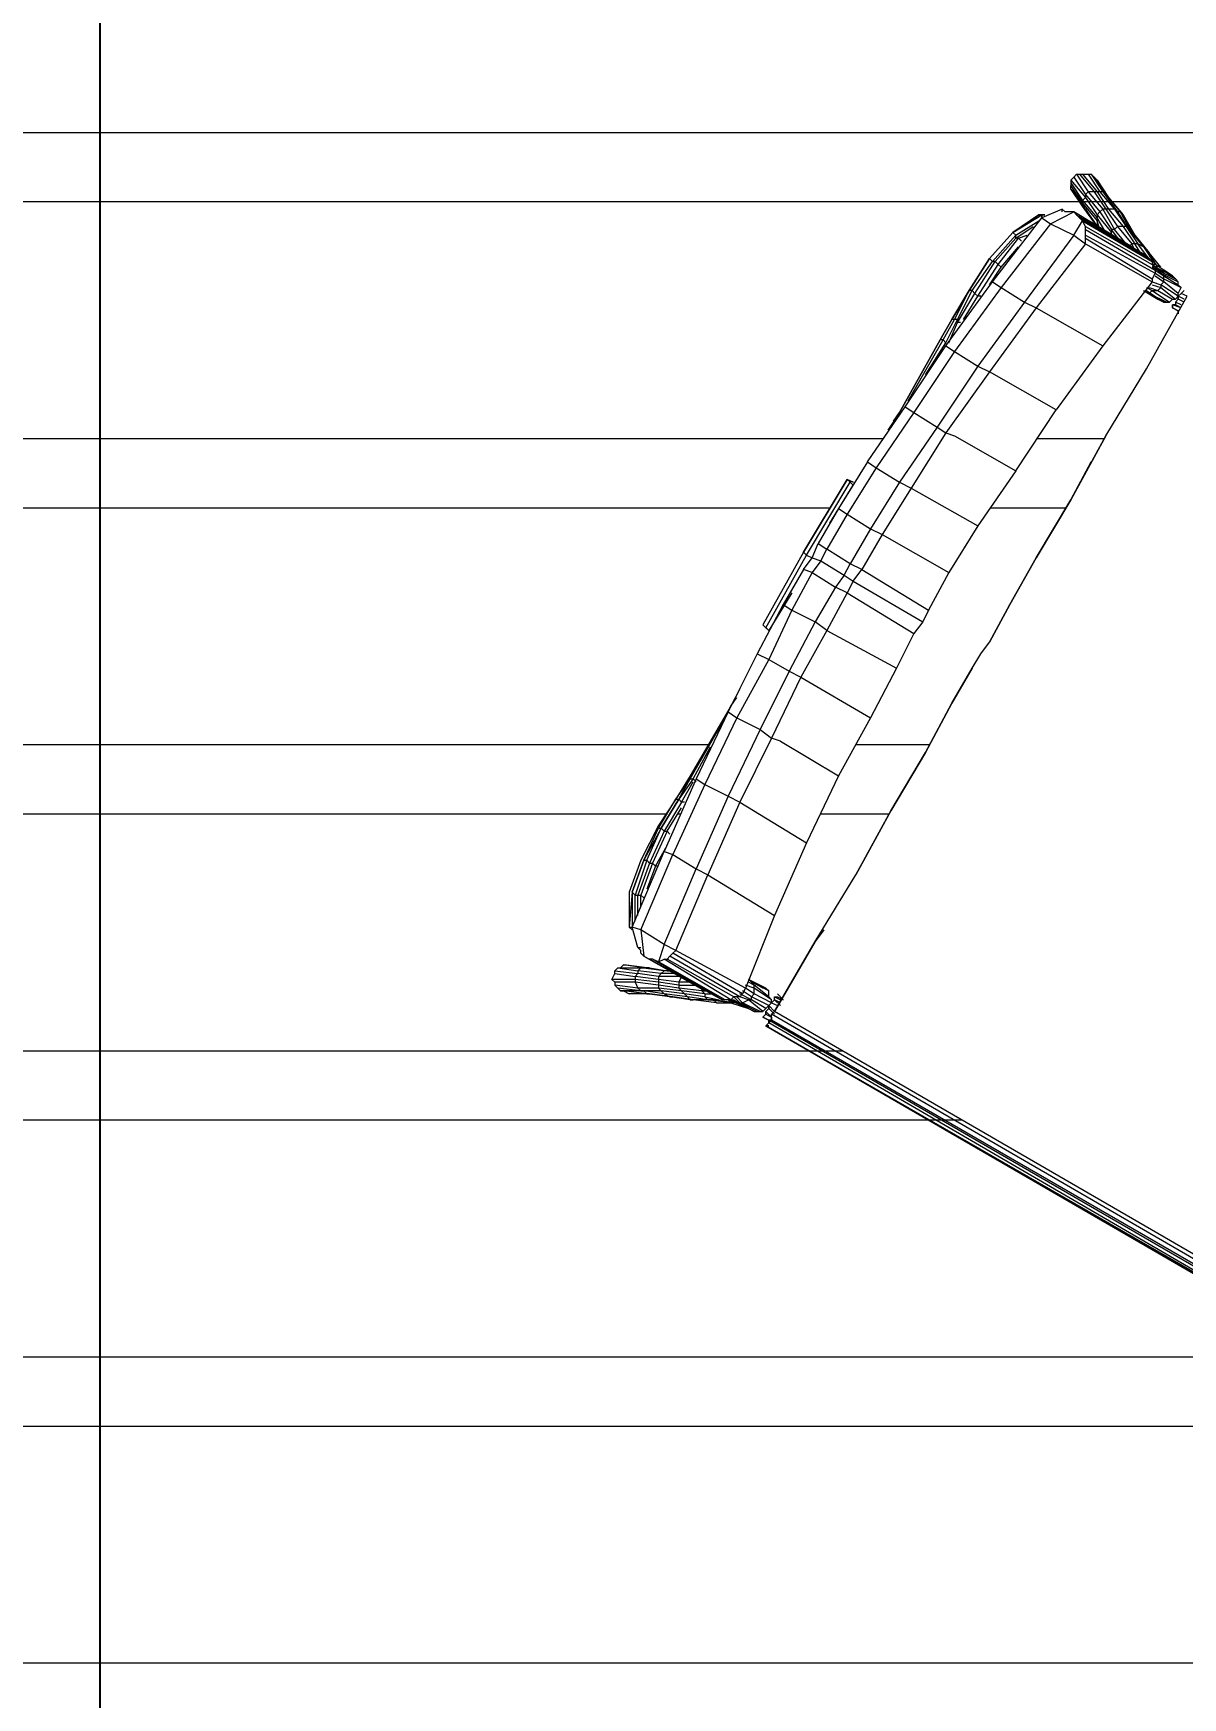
# Model space of a CAD drawing. Header units: inches. Extents: x 2013 to 15569, y -2551 to 2524.
# Drawn here: x 8669.4 to 8726, y 762.1 to 844.1 of the extents above; entities that cross this region are included whole.
import ezdxf

# ---------------------------------------------------------------- set-up
doc = ezdxf.new("R2010")
doc.units = ezdxf.units.IN
doc.header["$MEASUREMENT"] = 0
doc.layers.get('0').update_dxf_attribs({"color": 80, "lineweight": 13})
doc.layers.add('A-DOOR-FULL', color=90, linetype='Continuous', lineweight=25)
doc.layers.add('A-FURN', color=8, linetype='Continuous', lineweight=18)
doc.styles.add('ARIAL', font='Arial.ttf')
doc.dimstyles.new('TICK_36', dxfattribs={"dimtxt": 3.6, "dimasz": 3.6, "dimexe": 1.8, "dimexo": 1.2, "dimgap": 1.8, "dimtad": 0, "dimdec": 0, "dimzin": 0, "dimdsep": 46, "dimtxsty": 'ARIAL', "dimblk": 'OBLIQUE', "dimcen": 1.8, "dimdle": 1.8, "dimclrd": 256, "dimclrt": 256, "dimadec": 0, "dimazin": 0, "dimtfac": 1, "dimtdec": 0, "dimtmove": 1, "dimatfit": 3, "dimldrblk": 'OPEN90', "dimfxl": 1, "dimtfill": 1, "dimtolj": 1, "dimtzin": 0, "dimarcsym": 0})

# ---------------------------------------------------------------- blocks, each defined once
blk = doc.blocks.new('a')
at = {"layer": 'A-FURN', "color": 7, "lineweight": 0}
for p, q in [((125.49794, -70.66005), (125.49937, -70.65862)), ((125.49937, -70.65862), (125.50508, -70.66719)), ((125.49937, -70.65862), (125.50079, -70.65862)), ((125.50079, -70.65862), (125.50797, -70.66719)), ((125.50079, -70.65862), (125.50222, -70.65862)), ((125.50222, -70.65862), (125.5094, -70.66719)), ((125.50222, -70.65862), (125.50508, -70.65862)), ((125.50508, -70.65862), (125.51083, -70.66719)), ((125.50508, -70.65862), (125.5065, -70.65862)), ((125.5065, -70.65862), (125.50797, -70.66005)), ((125.5065, -70.65862), (125.51225, -70.66719)), ((125.49651, -70.66148), (125.49794, -70.66005)), ((125.49651, -70.66148), (125.50365, -70.67004)), ((125.49651, -70.66148), (125.49651, -70.6629)), ((125.49651, -70.6629), (125.49651, -70.66433)), ((125.49651, -70.6629), (125.50222, -70.67147)), ((125.49651, -70.66433), (125.50222, -70.67289)), ((125.49651, -70.66576), (125.49651, -70.66433)), ((125.49651, -70.66433), (125.49651, -70.66433)), ((125.49794, -70.66719), (125.49651, -70.66576)), ((125.50222, -70.67432), (125.49651, -70.66576)), ((125.49794, -70.66005), (125.50365, -70.66861)), ((125.50365, -70.67575), (125.49794, -70.66719)), ((125.50508, -70.66719), (125.50365, -70.66861)), ((125.50797, -70.66719), (125.50508, -70.66719)), ((125.50508, -70.66719), (125.51225, -70.67575)), ((125.50797, -70.66005), (125.5094, -70.66148)), ((125.50797, -70.66005), (125.51368, -70.66861)), ((125.5094, -70.66719), (125.50797, -70.66719)), ((125.50797, -70.66719), (125.51368, -70.67575)), ((125.5094, -70.66148), (125.51511, -70.67004)), ((125.51083, -70.66719), (125.5094, -70.66719)), ((125.5094, -70.66719), (125.51511, -70.67575)), ((125.51083, -70.66719), (125.51796, -70.67575)), ((125.51225, -70.66719), (125.51083, -70.66719)), ((125.51225, -70.66719), (125.51939, -70.67718)), ((125.51368, -70.66861), (125.51225, -70.66719)), ((125.49223, -70.67575), (125.48224, -70.68007)), ((125.49223, -70.67718), (125.49223, -70.67575)), ((125.49366, -70.67718), (125.49223, -70.67575)), ((125.50365, -70.67004), (125.50222, -70.67147)), ((125.50222, -70.67147), (125.50222, -70.67289)), ((125.50222, -70.67147), (125.5094, -70.68007)), ((125.50222, -70.67289), (125.50222, -70.67432)), ((125.50222, -70.67289), (125.5094, -70.6815)), ((125.50222, -70.67432), (125.50365, -70.67575)), ((125.5094, -70.68436), (125.50222, -70.67432)), ((125.50365, -70.66861), (125.50365, -70.67004)), ((125.50365, -70.66861), (125.51083, -70.67718)), ((125.50365, -70.67004), (125.5094, -70.6786)), ((125.50365, -70.67575), (125.5094, -70.68436)), ((125.51225, -70.67575), (125.51083, -70.67718)), ((125.51368, -70.67575), (125.51225, -70.67575)), ((125.51225, -70.67575), (125.51796, -70.68578)), ((125.51368, -70.66861), (125.52082, -70.67718)), ((125.51511, -70.67004), (125.51368, -70.66861)), ((125.51511, -70.67575), (125.51368, -70.67575)), ((125.51368, -70.67575), (125.51939, -70.68436)), ((125.51511, -70.67004), (125.52224, -70.6786)), ((125.51796, -70.67575), (125.51511, -70.67575)), ((125.51511, -70.67575), (125.52224, -70.68436)), ((125.51939, -70.67718), (125.51796, -70.67575)), ((125.51796, -70.67575), (125.52367, -70.68436)), ((125.45794, -70.71151), (125.48224, -70.68007)), ((125.48652, -70.68293), (125.46222, -70.71437)), ((125.46797, -70.68721), (125.48224, -70.6786)), ((125.46797, -70.68721), (125.48081, -70.6786)), ((125.48081, -70.6786), (125.46797, -70.68721)), ((125.4694, -70.68864), (125.48081, -70.6815)), ((125.48224, -70.6786), (125.48081, -70.6786)), ((125.48081, -70.6786), (125.48367, -70.6786)), ((125.48367, -70.6786), (125.48081, -70.6786)), ((125.48224, -70.68007), (125.48224, -70.6786)), ((125.48224, -70.6786), (125.48224, -70.68007)), ((125.48224, -70.68007), (125.48652, -70.68293)), ((125.48652, -70.68293), (125.49794, -70.67718)), ((125.48652, -70.68293), (125.49794, -70.68864)), ((125.49509, -70.67718), (125.49366, -70.67718)), ((125.49794, -70.67718), (125.49509, -70.67718)), ((125.52653, -70.69435), (125.49794, -70.67718)), ((125.49937, -70.6786), (125.49794, -70.67718)), ((125.49794, -70.68864), (125.50222, -70.6815)), ((125.49937, -70.6786), (125.53366, -70.69863)), ((125.50079, -70.68007), (125.49937, -70.6786)), ((125.50079, -70.68007), (125.53509, -70.70005)), ((125.50222, -70.6815), (125.50079, -70.68007)), ((125.50222, -70.6815), (125.53652, -70.70152)), ((125.50365, -70.68436), (125.50222, -70.6815)), ((125.51083, -70.67718), (125.5094, -70.6786)), ((125.5094, -70.6786), (125.51654, -70.68721)), ((125.5094, -70.6786), (125.5094, -70.68007)), ((125.51368, -70.68721), (125.5094, -70.68007)), ((125.5094, -70.68007), (125.5094, -70.6815)), ((125.51083, -70.68578), (125.5094, -70.6815)), ((125.5094, -70.6815), (125.5094, -70.68436)), ((125.51083, -70.67718), (125.51654, -70.68578)), ((125.51939, -70.67718), (125.5251, -70.68578)), ((125.52082, -70.67718), (125.51939, -70.67718)), ((125.52082, -70.67718), (125.52653, -70.68721)), ((125.52224, -70.6786), (125.52082, -70.67718)), ((125.52224, -70.6786), (125.52795, -70.68864)), ((125.45651, -70.70005), (125.46797, -70.68721)), ((125.45651, -70.70005), (125.46797, -70.68721)), ((125.46797, -70.68721), (125.45651, -70.70005)), ((125.45794, -70.70152), (125.4694, -70.68864)), ((125.45936, -70.70152), (125.4694, -70.69006)), ((125.46079, -70.70295), (125.47082, -70.69006)), ((125.4694, -70.68864), (125.46797, -70.68721)), ((125.4694, -70.69006), (125.47796, -70.68436)), ((125.4694, -70.69006), (125.4694, -70.68864)), ((125.47082, -70.69006), (125.4694, -70.69006)), ((125.47082, -70.69006), (125.4751, -70.68864)), ((125.47225, -70.69149), (125.47082, -70.69006)), ((125.49794, -70.68864), (125.47368, -70.7215)), ((125.49794, -70.68864), (125.50365, -70.69292)), ((125.50365, -70.68436), (125.53652, -70.70295)), ((125.50365, -70.68578), (125.50365, -70.68436)), ((125.50365, -70.68578), (125.53794, -70.70581)), ((125.50365, -70.68864), (125.50365, -70.68578)), ((125.50365, -70.68864), (125.53794, -70.70723)), ((125.50365, -70.69006), (125.50365, -70.68864)), ((125.50365, -70.69006), (125.53652, -70.71009)), ((125.50365, -70.69292), (125.50365, -70.69006)), ((125.5094, -70.68436), (125.50944, -70.68436)), ((125.5094, -70.68436), (125.50944, -70.68436)), ((125.51654, -70.68721), (125.51511, -70.68864)), ((125.52082, -70.69149), (125.51654, -70.68578)), ((125.51654, -70.68578), (125.51654, -70.68721)), ((125.51796, -70.68578), (125.51654, -70.68578)), ((125.51654, -70.68864), (125.51654, -70.68721)), ((125.51939, -70.68436), (125.51796, -70.68578)), ((125.52367, -70.69292), (125.51796, -70.68578)), ((125.51939, -70.68436), (125.52653, -70.69292)), ((125.52224, -70.68436), (125.51939, -70.68436)), ((125.52224, -70.68436), (125.52795, -70.69292)), ((125.52367, -70.68436), (125.52224, -70.68436)), ((125.5251, -70.68578), (125.52367, -70.68436)), ((125.52367, -70.68436), (125.52938, -70.69292)), ((125.52653, -70.68721), (125.5251, -70.68578)), ((125.5251, -70.68578), (125.53223, -70.69435)), ((125.52795, -70.68864), (125.52653, -70.68721)), ((125.52653, -70.68721), (125.53366, -70.69577)), ((125.52795, -70.68864), (125.53509, -70.6972)), ((125.44652, -70.7158), (125.45651, -70.70005)), ((125.44652, -70.7158), (125.45651, -70.70005)), ((125.45651, -70.70005), (125.44652, -70.7158)), ((125.45794, -70.70152), (125.45651, -70.70005)), ((125.46222, -70.70438), (125.47082, -70.69435)), ((125.50365, -70.69292), (125.47939, -70.7244)), ((125.50365, -70.69292), (125.53652, -70.71151)), ((125.52653, -70.69292), (125.5251, -70.69435)), ((125.52795, -70.69292), (125.52653, -70.69292)), ((125.52795, -70.69577), (125.52653, -70.69292)), ((125.53081, -70.6972), (125.52795, -70.69292)), ((125.52938, -70.69292), (125.52795, -70.69292)), ((125.53366, -70.69863), (125.52938, -70.69292)), ((125.53223, -70.69435), (125.52938, -70.69292)), ((125.53223, -70.69435), (125.53794, -70.70295)), ((125.53366, -70.69577), (125.53223, -70.69435)), ((125.53937, -70.70438), (125.53366, -70.69577)), ((125.53509, -70.6972), (125.53366, -70.69577)), ((125.53366, -70.69863), (125.53509, -70.70005)), ((125.5408, -70.70438), (125.53509, -70.6972)), ((125.53509, -70.70005), (125.53652, -70.70152)), ((125.44795, -70.7158), (125.45794, -70.70152)), ((125.44937, -70.71722), (125.45936, -70.70152)), ((125.4508, -70.71865), (125.46079, -70.70295)), ((125.45651, -70.71294), (125.46222, -70.70438)), ((125.45936, -70.70152), (125.45794, -70.70152)), ((125.46079, -70.70295), (125.45936, -70.70152)), ((125.46222, -70.70438), (125.46079, -70.70295)), ((125.46222, -70.70438), (125.46226, -70.70438)), ((125.53652, -70.70152), (125.53652, -70.70295)), ((125.53652, -70.70295), (125.53794, -70.70581)), ((125.54222, -70.70723), (125.53652, -70.70295)), ((125.53794, -70.70295), (125.53652, -70.70295)), ((125.53652, -70.70438), (125.53937, -70.70581)), ((125.53794, -70.70438), (125.53652, -70.70438)), ((125.53794, -70.70723), (125.53652, -70.71009)), ((125.54651, -70.70866), (125.53794, -70.70295)), ((125.54651, -70.70866), (125.53794, -70.70438)), ((125.53937, -70.70581), (125.53794, -70.70438)), ((125.53794, -70.70438), (125.5408, -70.70723)), ((125.53794, -70.70581), (125.53794, -70.70723)), ((125.53794, -70.70581), (125.54222, -70.70866)), ((125.53794, -70.70723), (125.54222, -70.71009)), ((125.53794, -70.70866), (125.54222, -70.71151)), ((125.53937, -70.70581), (125.54793, -70.71009)), ((125.5408, -70.70723), (125.53937, -70.70581)), ((125.54222, -70.70866), (125.5408, -70.70723)), ((125.5408, -70.70723), (125.54936, -70.71151)), ((125.54222, -70.70866), (125.54936, -70.71294)), ((125.54222, -70.71009), (125.54222, -70.70866)), ((125.54793, -70.71009), (125.54365, -70.70723)), ((125.54793, -70.71009), (125.54651, -70.70866)), ((125.4351, -70.74296), (125.45794, -70.71151)), ((125.43796, -70.73011), (125.44652, -70.7158)), ((125.44652, -70.7158), (125.43796, -70.73011)), ((125.46222, -70.71437), (125.43938, -70.74581)), ((125.43938, -70.73011), (125.44652, -70.7158)), ((125.44081, -70.73011), (125.44795, -70.7158)), ((125.44795, -70.7158), (125.44652, -70.7158)), ((125.44937, -70.71722), (125.44795, -70.7158)), ((125.45794, -70.71151), (125.46222, -70.71437)), ((125.46222, -70.71437), (125.47368, -70.7215)), ((125.53652, -70.71151), (125.51225, -70.74296)), ((125.53223, -70.7158), (125.53937, -70.72008)), ((125.53366, -70.71437), (125.53652, -70.7158)), ((125.53366, -70.7158), (125.53371, -70.7158)), ((125.53366, -70.7158), (125.53509, -70.71722)), ((125.53366, -70.7158), (125.53509, -70.71722)), ((125.53366, -70.7158), (125.54222, -70.7215)), ((125.53509, -70.71437), (125.53937, -70.7158)), ((125.53509, -70.71722), (125.53652, -70.7158)), ((125.53652, -70.71009), (125.53652, -70.71151)), ((125.53652, -70.71151), (125.5408, -70.71294)), ((125.53652, -70.71294), (125.5408, -70.71437)), ((125.53652, -70.7158), (125.54508, -70.7215)), ((125.53652, -70.7158), (125.53937, -70.7158)), ((125.53937, -70.7158), (125.5408, -70.71437)), ((125.53937, -70.7158), (125.54651, -70.72008)), ((125.5408, -70.71294), (125.54222, -70.71151)), ((125.5408, -70.71294), (125.5408, -70.71437)), ((125.54936, -70.71865), (125.5408, -70.71294)), ((125.5408, -70.71437), (125.54793, -70.72008)), ((125.54222, -70.71009), (125.55079, -70.71437)), ((125.54222, -70.71151), (125.54222, -70.71009)), ((125.54936, -70.71722), (125.54222, -70.71151)), ((125.54936, -70.71151), (125.54793, -70.71009)), ((125.54936, -70.71294), (125.54936, -70.71151)), ((125.55079, -70.71437), (125.54936, -70.71294)), ((125.54936, -70.71722), (125.55079, -70.71437)), ((125.55079, -70.71722), (125.55226, -70.7158)), ((125.55226, -70.7158), (125.55079, -70.71722)), ((125.44081, -70.73154), (125.44937, -70.71722)), ((125.44366, -70.73011), (125.4508, -70.71865)), ((125.4508, -70.71865), (125.44937, -70.71722)), ((125.45223, -70.71865), (125.4508, -70.71865)), ((125.47368, -70.7215), (125.4508, -70.75299)), ((125.47939, -70.7244), (125.45651, -70.75584)), ((125.47368, -70.7215), (125.47939, -70.7244)), ((125.47939, -70.7244), (125.51225, -70.74296)), ((125.53366, -70.75442), (125.55369, -70.71865)), ((125.53366, -70.75442), (125.55369, -70.71865)), ((125.53509, -70.71722), (125.54365, -70.7215)), ((125.53937, -70.72008), (125.54222, -70.7215)), ((125.54222, -70.7215), (125.54365, -70.7215)), ((125.54365, -70.7215), (125.54508, -70.7215)), ((125.54508, -70.7215), (125.54651, -70.72008)), ((125.54651, -70.72008), (125.54793, -70.72008)), ((125.54793, -70.72293), (125.54651, -70.72293)), ((125.55079, -70.7244), (125.54651, -70.72293)), ((125.54651, -70.72293), (125.54651, -70.7244)), ((125.54651, -70.7244), (125.54651, -70.72293)), ((125.54651, -70.72293), (125.54793, -70.72293)), ((125.54936, -70.72583), (125.54651, -70.7244)), ((125.54651, -70.7244), (125.54936, -70.72583)), ((125.54793, -70.72008), (125.54936, -70.71865)), ((125.54936, -70.72008), (125.54793, -70.7215)), ((125.54936, -70.72008), (125.54793, -70.7215)), ((125.54793, -70.7215), (125.54793, -70.72293)), ((125.55079, -70.72293), (125.54793, -70.7215)), ((125.54793, -70.7215), (125.54793, -70.72293)), ((125.55079, -70.7244), (125.54793, -70.72293)), ((125.54936, -70.71865), (125.55079, -70.71722)), ((125.55079, -70.71722), (125.54936, -70.71865)), ((125.54936, -70.71865), (125.54936, -70.71722)), ((125.54936, -70.72008), (125.54936, -70.71865)), ((125.55226, -70.72008), (125.54936, -70.71865)), ((125.54936, -70.71865), (125.54936, -70.72008)), ((125.55226, -70.7215), (125.54936, -70.72008)), ((125.55369, -70.71865), (125.55079, -70.71722)), ((125.43225, -70.7401), (125.43796, -70.73011)), ((125.43796, -70.73011), (125.43225, -70.7401)), ((125.43367, -70.7401), (125.43938, -70.73011)), ((125.4351, -70.74153), (125.44081, -70.73011)), ((125.43653, -70.74153), (125.44081, -70.73154)), ((125.43938, -70.73011), (125.43796, -70.73011)), ((125.44081, -70.73011), (125.43938, -70.73011)), ((125.44081, -70.73154), (125.44081, -70.73011)), ((125.44224, -70.73154), (125.44081, -70.73154)), ((125.54936, -70.72583), (125.54936, -70.72726)), ((125.54936, -70.72726), (125.54936, -70.72583)), ((125.54936, -70.72583), (125.5494, -70.72583)), ((125.54936, -70.72583), (125.5494, -70.72583)), ((125.54936, -70.72583), (125.5494, -70.72583)), ((125.41222, -70.77587), (125.43225, -70.7401)), ((125.43225, -70.7401), (125.41222, -70.77587)), ((125.4165, -70.77016), (125.43367, -70.7401)), ((125.42511, -70.75727), (125.4351, -70.74153)), ((125.43367, -70.7401), (125.43225, -70.7401)), ((125.4351, -70.74153), (125.43367, -70.7401)), ((125.4351, -70.74153), (125.43514, -70.74153)), ((125.41508, -70.77301), (125.4351, -70.74296)), ((125.43938, -70.74581), (125.41936, -70.77587)), ((125.4351, -70.74296), (125.43938, -70.74581)), ((125.43938, -70.74581), (125.4508, -70.75299)), ((125.51225, -70.74296), (125.48938, -70.77444)), ((125.4508, -70.75299), (125.43082, -70.783)), ((125.45651, -70.75584), (125.4351, -70.78586)), ((125.4508, -70.75299), (125.45651, -70.75584)), ((125.48938, -70.77444), (125.45651, -70.75584)), ((125.51368, -70.78728), (125.53366, -70.75442)), ((125.51368, -70.78728), (125.53366, -70.75442)), ((125.39652, -70.80017), (125.41508, -70.77301)), ((125.41508, -70.77301), (125.41936, -70.77587)), ((125.41936, -70.77587), (125.40081, -70.80303)), ((125.41222, -70.77587), (125.40651, -70.78443)), ((125.40937, -70.78015), (125.41222, -70.77587)), ((125.41222, -70.77587), (125.41227, -70.77587)), ((125.41936, -70.77587), (125.43082, -70.783)), ((125.4694, -70.80445), (125.48938, -70.77444)), ((125.43082, -70.783), (125.41222, -70.81016)), ((125.4351, -70.78586), (125.41793, -70.81302)), ((125.43082, -70.783), (125.4351, -70.78586)), ((125.4351, -70.78586), (125.43938, -70.78728)), ((125.43938, -70.78728), (125.4694, -70.80445)), ((125.49651, -70.81877), (125.51368, -70.78728)), ((125.51368, -70.78728), (125.49651, -70.81877)), ((125.39652, -70.80017), (125.38225, -70.82305)), ((125.40081, -70.80303), (125.38653, -70.8259)), ((125.39652, -70.80017), (125.40081, -70.80303)), ((125.40081, -70.80303), (125.41222, -70.81016)), ((125.4694, -70.80445), (125.4508, -70.83161)), ((125.5065, -70.80017), (125.49651, -70.81877)), ((125.49651, -70.81877), (125.5065, -70.80017)), ((125.36508, -70.8445), (125.38653, -70.80873)), ((125.38653, -70.80873), (125.36508, -70.8445)), ((125.36651, -70.84593), (125.38796, -70.81016)), ((125.37797, -70.83019), (125.38939, -70.81159)), ((125.38796, -70.81016), (125.38653, -70.80873)), ((125.38653, -70.80873), (125.38939, -70.81016)), ((125.38939, -70.81016), (125.38653, -70.80873)), ((125.38653, -70.80873), (125.38796, -70.81016)), ((125.38796, -70.81016), (125.38653, -70.80873)), ((125.38653, -70.80873), (125.38653, -70.80873)), ((125.38653, -70.80873), (125.38796, -70.81016)), ((125.38796, -70.81016), (125.38653, -70.80873)), ((125.38653, -70.80873), (125.38796, -70.81016)), ((125.38939, -70.81159), (125.38796, -70.81016)), ((125.38796, -70.81016), (125.38939, -70.81159)), ((125.38939, -70.81159), (125.38943, -70.81159)), ((125.38939, -70.81159), (125.38943, -70.81159)), ((125.38939, -70.81159), (125.38943, -70.81159)), ((125.41222, -70.81016), (125.39795, -70.83304)), ((125.41793, -70.81302), (125.40366, -70.83589)), ((125.41222, -70.81016), (125.41793, -70.81302)), ((125.41793, -70.81302), (125.4508, -70.83161)), ((125.38225, -70.82305), (125.37222, -70.84022)), ((125.38225, -70.82305), (125.38653, -70.8259)), ((125.47939, -70.84735), (125.49651, -70.81877)), ((125.49651, -70.81877), (125.47939, -70.84735)), ((125.47939, -70.84735), (125.49651, -70.81877)), ((125.49651, -70.81877), (125.47939, -70.84735)), ((125.38653, -70.8259), (125.3765, -70.84307)), ((125.38653, -70.8259), (125.39795, -70.83304)), ((125.4508, -70.83161), (125.43653, -70.85449)), ((125.39795, -70.83304), (125.38796, -70.85021)), ((125.40366, -70.83589), (125.39367, -70.85306)), ((125.39795, -70.83304), (125.40366, -70.83589)), ((125.40366, -70.83589), (125.43653, -70.85449)), ((125.36508, -70.8445), (125.3451, -70.88022)), ((125.36508, -70.8445), (125.3451, -70.88022)), ((125.34653, -70.88169), (125.36651, -70.84593)), ((125.36651, -70.84593), (125.36508, -70.8445)), ((125.36508, -70.85306), (125.36937, -70.84735)), ((125.36651, -70.84593), (125.36937, -70.84735)), ((125.36937, -70.84735), (125.37222, -70.84022)), ((125.36937, -70.84735), (125.37365, -70.84878)), ((125.37222, -70.84022), (125.3765, -70.84307)), ((125.37365, -70.84878), (125.3765, -70.84307)), ((125.38796, -70.85021), (125.3765, -70.84307)), ((125.46654, -70.87023), (125.47939, -70.84735)), ((125.47939, -70.84735), (125.46654, -70.87023)), ((125.47939, -70.84735), (125.46654, -70.87023)), ((125.46654, -70.87023), (125.47939, -70.84735)), ((125.47939, -70.84735), (125.47939, -70.84735)), ((125.36508, -70.85306), (125.35509, -70.87023)), ((125.36937, -70.85449), (125.35938, -70.87309)), ((125.36937, -70.85449), (125.36508, -70.85306)), ((125.37365, -70.84878), (125.36937, -70.85449)), ((125.36937, -70.85449), (125.38083, -70.86167)), ((125.37365, -70.84878), (125.38511, -70.85592)), ((125.38511, -70.85592), (125.38083, -70.86167)), ((125.38511, -70.85592), (125.38796, -70.85021)), ((125.38511, -70.85592), (125.38939, -70.85877)), ((125.39367, -70.85306), (125.38796, -70.85021)), ((125.38939, -70.85877), (125.39367, -70.85306)), ((125.39367, -70.85306), (125.42654, -70.87309)), ((125.43653, -70.85449), (125.42654, -70.87309)), ((125.38083, -70.86167), (125.37079, -70.8788)), ((125.38653, -70.86452), (125.38083, -70.86167)), ((125.38939, -70.85877), (125.38653, -70.86452)), ((125.38939, -70.85877), (125.42368, -70.8788)), ((125.35509, -70.87023), (125.34225, -70.89454)), ((125.35938, -70.86452), (125.34796, -70.88312)), ((125.35509, -70.87023), (125.35938, -70.87309)), ((125.38653, -70.86452), (125.3765, -70.88312)), ((125.38653, -70.86452), (125.41936, -70.88455)), ((125.45651, -70.88883), (125.46654, -70.87023)), ((125.46654, -70.87023), (125.45651, -70.88883)), ((125.45651, -70.88883), (125.46654, -70.87023)), ((125.46654, -70.87023), (125.45651, -70.88883)), ((125.46654, -70.87023), (125.46654, -70.87023)), ((125.34796, -70.88312), (125.3451, -70.88022)), ((125.3451, -70.88022), (125.34796, -70.88312)), ((125.34796, -70.88312), (125.3451, -70.88022)), ((125.3451, -70.88022), (125.34653, -70.88169)), ((125.3451, -70.88022), (125.34796, -70.88312)), ((125.34653, -70.88169), (125.3451, -70.88022)), ((125.3451, -70.88022), (125.3451, -70.88022)), ((125.35938, -70.87309), (125.34796, -70.89739)), ((125.37079, -70.8788), (125.35795, -70.9031)), ((125.35938, -70.87309), (125.37079, -70.8788)), ((125.3765, -70.88312), (125.37079, -70.8788)), ((125.42368, -70.8788), (125.41936, -70.88455)), ((125.42654, -70.87309), (125.42368, -70.8788)), ((125.34796, -70.88312), (125.34653, -70.88169)), ((125.34653, -70.88169), (125.34796, -70.88312)), ((125.34796, -70.88312), (125.34653, -70.88169)), ((125.34653, -70.88169), (125.34653, -70.88169)), ((125.34653, -70.88169), (125.34796, -70.88312)), ((125.34796, -70.88312), (125.34653, -70.88169)), ((125.34653, -70.88169), (125.34796, -70.88312)), ((125.34796, -70.88312), (125.34653, -70.88169)), ((125.34796, -70.88312), (125.34653, -70.88169)), ((125.34796, -70.88312), (125.348, -70.88312)), ((125.3765, -70.88312), (125.36366, -70.906)), ((125.3765, -70.88312), (125.4108, -70.90167)), ((125.41936, -70.88455), (125.4108, -70.90167)), ((125.45223, -70.89454), (125.45651, -70.88883)), ((125.45223, -70.89454), (125.45651, -70.88883)), ((125.45651, -70.88883), (125.45651, -70.88883)), ((125.34225, -70.89454), (125.32793, -70.92312)), ((125.34225, -70.89454), (125.34796, -70.89739)), ((125.44795, -70.90167), (125.45223, -70.89454)), ((125.44795, -70.90167), (125.45223, -70.89454)), ((125.34796, -70.89739), (125.33222, -70.92598)), ((125.35795, -70.9031), (125.34368, -70.93173)), ((125.34796, -70.89739), (125.35795, -70.9031)), ((125.35795, -70.9031), (125.36366, -70.906)), ((125.4108, -70.90167), (125.39795, -70.92598)), ((125.44795, -70.90167), (125.43796, -70.91884)), ((125.43796, -70.91884), (125.44795, -70.90167)), ((125.33369, -70.91171), (125.32936, -70.92027)), ((125.36366, -70.906), (125.34939, -70.93601)), ((125.36366, -70.906), (125.39795, -70.92598)), ((125.30938, -70.95603), (125.32936, -70.92027)), ((125.32936, -70.92027), (125.30938, -70.95461)), ((125.32936, -70.92027), (125.33222, -70.91599)), ((125.43796, -70.91884), (125.42511, -70.94315)), ((125.42511, -70.94315), (125.43796, -70.91884)), ((125.30938, -70.95603), (125.32651, -70.92598)), ((125.32793, -70.92312), (125.31224, -70.95603)), ((125.33222, -70.92598), (125.31652, -70.95889)), ((125.32793, -70.92312), (125.33222, -70.92598)), ((125.33222, -70.92598), (125.34368, -70.93173)), ((125.39795, -70.92598), (125.38225, -70.95461)), ((125.34368, -70.93173), (125.32793, -70.9646)), ((125.34939, -70.93601), (125.33369, -70.96745)), ((125.34368, -70.93173), (125.34939, -70.93601)), ((125.35367, -70.93744), (125.34939, -70.93601)), ((125.35367, -70.93744), (125.38225, -70.95461)), ((125.31081, -70.95603), (125.31937, -70.94029)), ((125.42511, -70.94315), (125.40794, -70.97178)), ((125.40794, -70.97178), (125.42511, -70.94315)), ((125.31224, -70.95603), (125.29654, -70.99176)), ((125.31652, -70.95889), (125.30082, -70.99318)), ((125.30938, -70.95461), (125.30225, -70.96602)), ((125.30225, -70.96602), (125.30938, -70.95603)), ((125.31081, -70.95603), (125.30367, -70.96602)), ((125.30367, -70.96602), (125.30938, -70.95603)), ((125.3051, -70.96745), (125.31081, -70.95746)), ((125.30938, -70.95603), (125.31081, -70.95603)), ((125.30938, -70.95603), (125.30942, -70.95603)), ((125.31224, -70.95746), (125.31081, -70.95603)), ((125.31224, -70.95603), (125.31652, -70.95889)), ((125.31652, -70.95889), (125.32793, -70.9646)), ((125.38225, -70.95461), (125.36651, -70.98748)), ((125.29368, -70.98034), (125.30225, -70.96602)), ((125.30225, -70.96602), (125.29368, -70.97891)), ((125.29511, -70.98034), (125.30367, -70.96602)), ((125.30367, -70.96602), (125.29511, -70.98034)), ((125.3051, -70.96745), (125.29654, -70.98177)), ((125.29796, -70.98177), (125.3051, -70.97031)), ((125.30225, -70.96602), (125.30367, -70.96602)), ((125.30367, -70.96602), (125.3051, -70.96745)), ((125.30367, -70.96602), (125.30372, -70.96602)), ((125.30653, -70.96745), (125.3051, -70.96745)), ((125.32793, -70.9646), (125.31224, -71.00036)), ((125.33369, -70.96745), (125.31794, -71.00322)), ((125.32793, -70.9646), (125.33369, -70.96745)), ((125.33369, -70.96745), (125.36651, -70.98748)), ((125.29368, -70.97891), (125.28508, -70.99608)), ((125.40794, -70.97178), (125.39082, -71.00322)), ((125.39082, -71.00322), (125.40794, -70.97178)), ((125.29511, -70.98034), (125.2865, -70.99608)), ((125.2865, -70.99608), (125.29368, -70.98034)), ((125.28793, -70.99608), (125.29511, -70.98034)), ((125.29654, -70.98177), (125.28936, -70.99751)), ((125.29796, -70.98177), (125.29083, -70.99751)), ((125.29368, -70.98034), (125.29511, -70.98034)), ((125.29511, -70.98034), (125.29515, -70.98034)), ((125.29511, -70.98034), (125.29654, -70.98177)), ((125.29654, -70.98177), (125.29796, -70.98177)), ((125.29939, -70.98319), (125.29796, -70.98177)), ((125.2808, -71.02895), (125.29654, -70.99176)), ((125.28508, -71.03038), (125.30082, -70.99318)), ((125.29226, -70.99894), (125.29796, -70.9889)), ((125.29654, -70.99176), (125.30082, -70.99318)), ((125.30082, -70.99318), (125.31224, -71.00036)), ((125.36651, -70.98748), (125.35081, -71.02324)), ((125.28508, -70.99608), (125.27937, -71.01178)), ((125.2865, -70.99608), (125.2808, -71.01178)), ((125.2808, -71.01178), (125.2865, -70.99608)), ((125.28793, -70.99608), (125.28222, -71.01321)), ((125.28936, -70.99751), (125.28365, -71.01321)), ((125.29083, -70.99751), (125.28508, -71.01321)), ((125.2865, -70.99608), (125.28655, -70.99608)), ((125.2865, -70.99608), (125.28793, -70.99608)), ((125.28793, -70.99608), (125.28936, -70.99751)), ((125.29226, -70.99894), (125.28793, -71.01035)), ((125.28936, -70.99751), (125.29083, -70.99751)), ((125.29083, -70.99751), (125.29226, -70.99894)), ((125.29368, -70.99894), (125.29226, -70.99894)), ((125.29654, -71.03751), (125.31224, -71.00036)), ((125.30225, -71.04041), (125.31794, -71.00322)), ((125.31224, -71.00036), (125.31794, -71.00322)), ((125.31794, -71.00322), (125.35081, -71.02324)), ((125.37079, -71.03609), (125.39082, -71.00322)), ((125.27937, -71.01178), (125.27937, -71.02895)), ((125.2808, -71.01178), (125.27937, -71.02895)), ((125.2808, -71.01178), (125.2808, -71.02895)), ((125.2808, -71.01178), (125.28222, -71.01321)), ((125.28222, -71.01321), (125.28365, -71.01321)), ((125.28222, -71.0261), (125.28222, -71.01321)), ((125.28365, -71.01321), (125.28508, -71.01321)), ((125.28365, -71.02324), (125.28365, -71.01321)), ((125.28508, -71.01896), (125.28508, -71.01321)), ((125.28508, -71.01321), (125.2865, -71.01463)), ((125.35081, -71.02324), (125.33654, -71.05896)), ((125.2808, -71.03038), (125.27937, -71.02895)), ((125.27937, -71.02895), (125.2808, -71.03038)), ((125.27937, -71.02895), (125.2808, -71.02895)), ((125.2808, -71.02895), (125.28084, -71.02895)), ((125.28508, -71.03038), (125.2808, -71.02895)), ((125.28365, -71.03894), (125.2808, -71.02895)), ((125.29654, -71.03751), (125.28508, -71.03038)), ((125.28508, -71.03038), (125.2865, -71.04326)), ((125.35081, -71.07042), (125.37079, -71.03609)), ((125.37079, -71.03609), (125.35081, -71.07042)), ((125.35081, -71.07042), (125.37079, -71.03609)), ((125.37079, -71.03609), (125.35081, -71.07042)), ((125.37507, -71.03038), (125.37079, -71.03609)), ((125.37507, -71.03038), (125.37079, -71.03609)), ((125.37079, -71.03609), (125.37079, -71.03609)), ((125.28365, -71.03894), (125.28508, -71.03894)), ((125.28508, -71.04041), (125.28365, -71.03894)), ((125.28508, -71.04184), (125.28508, -71.04041)), ((125.2865, -71.04326), (125.28508, -71.04184)), ((125.2865, -71.04326), (125.31652, -71.06039)), ((125.2865, -71.04326), (125.28936, -71.04469)), ((125.29654, -71.03751), (125.29368, -71.04612)), ((125.30225, -71.04041), (125.29654, -71.03751)), ((125.29939, -71.04326), (125.29796, -71.04469)), ((125.30082, -71.04184), (125.29939, -71.04326)), ((125.33369, -71.06329), (125.29939, -71.04326)), ((125.30225, -71.04041), (125.30082, -71.04184)), ((125.33511, -71.06186), (125.30082, -71.04184)), ((125.33654, -71.05896), (125.30225, -71.04041)), ((125.2708, -71.05468), (125.27223, -71.05183)), ((125.27223, -71.0504), (125.27366, -71.04897)), ((125.27223, -71.05183), (125.27223, -71.0504)), ((125.27223, -71.0504), (125.28365, -71.05183)), ((125.27223, -71.05183), (125.28222, -71.05325)), ((125.27366, -71.04897), (125.28365, -71.0504)), ((125.27366, -71.04897), (125.27509, -71.04897)), ((125.27651, -71.04755), (125.27509, -71.04897)), ((125.27509, -71.04897), (125.28508, -71.04897)), ((125.27651, -71.04755), (125.27794, -71.04755)), ((125.2865, -71.04897), (125.27651, -71.04755)), ((125.27651, -71.04755), (125.27651, -71.04755)), ((125.27794, -71.04755), (125.28936, -71.04897)), ((125.28365, -71.05183), (125.28222, -71.05325)), ((125.28508, -71.04897), (125.28365, -71.0504)), ((125.29511, -71.05183), (125.28365, -71.0504)), ((125.28365, -71.0504), (125.28365, -71.05183)), ((125.29368, -71.05325), (125.28365, -71.05183)), ((125.29654, -71.0504), (125.28508, -71.04897)), ((125.28508, -71.04897), (125.2865, -71.04897)), ((125.2865, -71.04897), (125.29796, -71.0504)), ((125.28936, -71.04897), (125.2865, -71.04897)), ((125.32223, -71.06329), (125.28936, -71.04469)), ((125.29083, -71.04469), (125.28936, -71.04469)), ((125.28936, -71.04897), (125.29796, -71.0504)), ((125.32508, -71.06472), (125.29083, -71.04469)), ((125.29368, -71.04612), (125.29083, -71.04469)), ((125.29368, -71.04612), (125.29654, -71.04469)), ((125.32651, -71.06472), (125.29368, -71.04612)), ((125.29511, -71.05183), (125.29368, -71.05325)), ((125.29654, -71.0504), (125.29511, -71.05183)), ((125.30367, -71.05183), (125.29511, -71.05183)), ((125.32936, -71.06472), (125.29654, -71.04469)), ((125.29654, -71.04469), (125.29796, -71.04469)), ((125.29796, -71.0504), (125.29654, -71.0504)), ((125.30082, -71.0504), (125.29654, -71.0504)), ((125.33079, -71.06329), (125.29796, -71.04469)), ((125.29796, -71.0504), (125.29939, -71.0504)), ((125.29939, -71.0504), (125.29796, -71.0504)), ((125.28222, -71.05468), (125.2708, -71.05468)), ((125.2708, -71.05468), (125.27223, -71.05611)), ((125.28222, -71.05611), (125.27223, -71.05611)), ((125.27223, -71.05611), (125.27223, -71.05754)), ((125.28365, -71.05896), (125.27223, -71.05754)), ((125.27223, -71.05754), (125.27366, -71.05896)), ((125.28508, -71.06039), (125.27366, -71.05896)), ((125.27366, -71.05896), (125.27509, -71.06039)), ((125.2865, -71.06039), (125.27509, -71.06039)), ((125.27509, -71.06039), (125.27651, -71.06039)), ((125.27651, -71.06039), (125.27937, -71.06186)), ((125.28793, -71.06186), (125.27651, -71.06039)), ((125.28222, -71.05325), (125.28222, -71.05468)), ((125.29368, -71.05468), (125.28222, -71.05325)), ((125.28222, -71.05468), (125.28222, -71.05611)), ((125.29368, -71.05611), (125.28222, -71.05468)), ((125.28222, -71.05611), (125.28365, -71.05896)), ((125.29368, -71.05754), (125.28222, -71.05611)), ((125.28365, -71.05896), (125.28508, -71.06039)), ((125.29368, -71.05896), (125.28365, -71.05896)), ((125.28508, -71.06039), (125.2865, -71.06039)), ((125.29511, -71.06039), (125.28508, -71.06039)), ((125.2865, -71.06039), (125.28793, -71.06186)), ((125.29654, -71.06186), (125.2865, -71.06039)), ((125.3051, -71.05325), (125.29368, -71.05325)), ((125.29368, -71.05325), (125.29368, -71.05468)), ((125.29368, -71.05468), (125.29368, -71.05611)), ((125.30367, -71.05611), (125.29368, -71.05468)), ((125.30367, -71.05754), (125.29368, -71.05611)), ((125.29368, -71.05611), (125.29368, -71.05754)), ((125.29368, -71.05754), (125.29368, -71.05896)), ((125.30367, -71.05896), (125.29368, -71.05754)), ((125.29368, -71.05896), (125.29511, -71.06039)), ((125.3051, -71.06039), (125.29368, -71.05896)), ((125.29511, -71.06039), (125.29654, -71.06186)), ((125.30653, -71.06186), (125.29511, -71.06039)), ((125.3051, -71.05325), (125.30367, -71.05611)), ((125.30367, -71.05611), (125.30367, -71.05754)), ((125.30938, -71.05611), (125.30367, -71.05611)), ((125.30367, -71.05754), (125.30367, -71.05896)), ((125.30367, -71.05754), (125.31366, -71.05754)), ((125.30367, -71.05896), (125.3051, -71.06039)), ((125.31509, -71.06039), (125.30367, -71.05896)), ((125.30653, -71.05468), (125.3051, -71.05325)), ((125.3051, -71.06039), (125.30653, -71.06186)), ((125.31652, -71.06186), (125.3051, -71.06039)), ((125.31509, -71.05896), (125.31509, -71.06039)), ((125.31509, -71.06039), (125.31652, -71.06186)), ((125.31509, -71.06039), (125.31794, -71.06039)), ((125.33654, -71.05896), (125.33511, -71.06186)), ((125.3394, -71.06329), (125.33511, -71.06039)), ((125.34082, -71.05896), (125.33654, -71.05754)), ((125.34082, -71.06186), (125.33654, -71.05896)), ((125.3451, -71.05896), (125.33797, -71.05468)), ((125.33797, -71.05468), (125.33801, -71.05468)), ((125.34653, -71.05896), (125.33797, -71.05468)), ((125.3394, -71.05611), (125.33797, -71.05468)), ((125.33797, -71.05468), (125.3394, -71.05611)), ((125.34082, -71.05754), (125.33797, -71.05611)), ((125.34796, -71.06039), (125.3394, -71.05611)), ((125.34082, -71.05754), (125.3394, -71.05611)), ((125.34796, -71.06329), (125.34082, -71.05754)), ((125.34082, -71.05896), (125.34082, -71.05754)), ((125.34939, -71.06472), (125.34082, -71.05896)), ((125.34082, -71.06186), (125.34082, -71.05896)), ((125.34653, -71.05896), (125.3451, -71.05896)), ((125.34796, -71.06039), (125.34653, -71.05896)), ((125.34796, -71.06329), (125.34796, -71.06039)), ((125.28936, -71.06186), (125.27937, -71.06186)), ((125.29939, -71.06329), (125.28793, -71.06186)), ((125.28793, -71.06186), (125.28936, -71.06186)), ((125.30082, -71.06329), (125.28936, -71.06186)), ((125.29654, -71.06186), (125.29939, -71.06329)), ((125.30795, -71.06329), (125.29654, -71.06186)), ((125.30938, -71.06472), (125.29939, -71.06329)), ((125.29939, -71.06329), (125.30082, -71.06329)), ((125.31081, -71.06472), (125.30082, -71.06329)), ((125.30653, -71.06186), (125.30795, -71.06329)), ((125.31652, -71.06329), (125.30653, -71.06186)), ((125.30795, -71.06329), (125.30938, -71.06472)), ((125.31794, -71.06472), (125.30795, -71.06329)), ((125.30938, -71.06472), (125.31081, -71.06472)), ((125.3208, -71.06472), (125.30938, -71.06472)), ((125.32223, -71.06614), (125.31081, -71.06472)), ((125.31652, -71.06186), (125.31652, -71.06329)), ((125.31652, -71.06186), (125.3208, -71.06186)), ((125.31652, -71.06329), (125.31794, -71.06472)), ((125.31652, -71.06329), (125.32365, -71.06472)), ((125.31794, -71.06472), (125.3208, -71.06472)), ((125.32936, -71.06614), (125.31794, -71.06472)), ((125.3208, -71.06472), (125.32223, -71.06614)), ((125.33079, -71.06614), (125.3208, -71.06472)), ((125.32508, -71.06472), (125.32223, -71.06329)), ((125.32223, -71.06614), (125.33079, -71.06614)), ((125.32651, -71.06472), (125.32508, -71.06472)), ((125.32936, -71.06472), (125.32651, -71.06472)), ((125.32793, -71.06472), (125.32936, -71.06614)), ((125.32793, -71.06472), (125.33511, -71.06757)), ((125.33079, -71.06329), (125.32936, -71.06472)), ((125.32936, -71.06472), (125.33079, -71.06472)), ((125.33222, -71.06614), (125.32936, -71.06472)), ((125.32936, -71.06472), (125.32936, -71.06472)), ((125.32936, -71.06614), (125.33079, -71.06614)), ((125.32936, -71.06614), (125.33797, -71.069)), ((125.33369, -71.06329), (125.33079, -71.06329)), ((125.33369, -71.06614), (125.33079, -71.06329)), ((125.33079, -71.06472), (125.33222, -71.06614)), ((125.33079, -71.06472), (125.33797, -71.069)), ((125.33511, -71.06614), (125.33222, -71.06329)), ((125.33222, -71.06614), (125.33369, -71.06614)), ((125.34082, -71.07042), (125.33222, -71.06614)), ((125.3394, -71.06472), (125.33369, -71.06186)), ((125.33511, -71.06186), (125.33369, -71.06329)), ((125.33797, -71.06472), (125.33369, -71.06329)), ((125.33369, -71.06614), (125.33511, -71.06614)), ((125.34225, -71.07042), (125.33369, -71.06614)), ((125.33511, -71.06614), (125.33797, -71.06472)), ((125.34368, -71.07042), (125.33511, -71.06614)), ((125.33797, -71.06472), (125.3394, -71.06472)), ((125.3451, -71.07042), (125.33797, -71.06472)), ((125.33797, -71.069), (125.34082, -71.07042)), ((125.3394, -71.06329), (125.34082, -71.06186)), ((125.3394, -71.06472), (125.3394, -71.06329)), ((125.34796, -71.06757), (125.3394, -71.06329)), ((125.34653, -71.069), (125.3394, -71.06472)), ((125.34939, -71.06614), (125.34082, -71.06186)), ((125.3451, -71.07042), (125.34653, -71.069)), ((125.34653, -71.069), (125.34796, -71.06757)), ((125.34796, -71.069), (125.34653, -71.07042)), ((125.34653, -71.07042), (125.34796, -71.069)), ((125.34939, -71.06472), (125.34796, -71.06329)), ((125.34939, -71.06614), (125.34796, -71.06757)), ((125.34796, -71.06757), (125.34939, -71.06614)), ((125.34796, -71.06757), (125.34939, -71.06614)), ((125.34796, -71.06757), (125.34796, -71.069)), ((125.34796, -71.069), (125.34796, -71.06757)), ((125.34796, -71.06757), (125.35081, -71.07042)), ((125.34796, -71.069), (125.35081, -71.07185)), ((125.35081, -71.06472), (125.34939, -71.06614)), ((125.34939, -71.06614), (125.35081, -71.06472)), ((125.34939, -71.06614), (125.34939, -71.06472)), ((125.34939, -71.06614), (125.35224, -71.06757)), ((125.35081, -71.06329), (125.35224, -71.06329)), ((125.35081, -71.06472), (125.35081, -71.06329)), ((125.35081, -71.06472), (125.35081, -71.06329)), ((125.35081, -71.06329), (125.35367, -71.06472)), ((125.35081, -71.06329), (125.35224, -71.06329)), ((125.35081, -71.06472), (125.35086, -71.06472)), ((125.35367, -71.06614), (125.35081, -71.06472)), ((125.35081, -71.06472), (125.35367, -71.06757)), ((125.35509, -71.06472), (125.35224, -71.06186)), ((125.35224, -71.06329), (125.35509, -71.06472)), ((125.34082, -71.07042), (125.34225, -71.07042)), ((125.34225, -71.07042), (125.34368, -71.07042)), ((125.34368, -71.07042), (125.3451, -71.07042)), ((125.34653, -71.07185), (125.3451, -71.07328)), ((125.3451, -71.07328), (125.34653, -71.07185)), ((125.34796, -71.07471), (125.3451, -71.07328)), ((125.3451, -71.07328), (125.34796, -71.07471)), ((125.34796, -71.07471), (125.3451, -71.07328)), ((125.3451, -71.07328), (125.34515, -71.07328)), ((125.34653, -71.07042), (125.34653, -71.07185)), ((125.34653, -71.07185), (125.34653, -71.07042)), ((125.34653, -71.07042), (125.34939, -71.07328)), ((125.34653, -71.07185), (125.34939, -71.07328)), ((125.34796, -71.07613), (125.34653, -71.07756)), ((125.34653, -71.07756), (125.34796, -71.07613)), ((125.34796, -71.07613), (125.34653, -71.07756)), ((125.34653, -71.07756), (125.34796, -71.07613)), ((125.34796, -71.07613), (125.34653, -71.07756)), ((125.34653, -71.07756), (125.34796, -71.07613)), ((125.34796, -71.07613), (125.34796, -71.07471)), ((125.34796, -71.07471), (125.34796, -71.07471)), ((125.34796, -71.07471), (125.34939, -71.07471)), ((125.34939, -71.07471), (125.34796, -71.07613)), ((125.34796, -71.07613), (125.34796, -71.07471)), ((125.34796, -71.07471), (125.34796, -71.07471)), ((125.34939, -71.07471), (125.34796, -71.07613)), ((125.69082, -71.27347), (125.34796, -71.07471)), ((125.34796, -71.07471), (125.34939, -71.07471)), ((125.34939, -71.07471), (125.34796, -71.07471)), ((125.34796, -71.07471), (125.34939, -71.07471)), ((125.6894, -71.2749), (125.34796, -71.07613)), ((125.34796, -71.07613), (125.348, -71.07613)), ((125.34796, -71.07613), (125.348, -71.07613)), ((125.34796, -71.07613), (125.348, -71.07613)), ((125.34796, -71.07613), (125.348, -71.07613)), ((125.34796, -71.07613), (125.348, -71.07613)), ((125.34796, -71.07613), (125.348, -71.07613)), ((125.34796, -71.07613), (125.348, -71.07613)), ((125.34939, -71.07185), (125.35081, -71.07042)), ((125.34939, -71.07185), (125.35081, -71.07042)), ((125.34939, -71.07471), (125.34939, -71.07185)), ((125.69225, -71.27062), (125.34939, -71.07185)), ((125.34939, -71.07471), (125.34939, -71.07185)), ((125.34939, -71.07328), (125.34939, -71.07471)), ((125.34939, -71.07328), (125.34939, -71.07471)), ((125.69082, -71.27204), (125.34939, -71.07471)), ((125.69368, -71.26919), (125.35081, -71.07042)), ((125.34796, -71.07756), (125.34653, -71.07756)), ((125.34796, -71.07756), (125.34653, -71.07756)), ((125.34653, -71.07756), (125.34796, -71.07756)), ((125.34796, -71.07756), (125.34653, -71.07756)), ((125.34653, -71.07756), (125.34657, -71.07756)), ((125.34653, -71.07756), (125.6894, -71.27632)), ((125.6894, -71.27632), (125.34653, -71.07756)), ((125.6894, -71.2749), (125.34653, -71.07756))]:
    blk.add_line(p, q, dxfattribs=at)
blk = doc.blocks.new('_Oblique')
at = {"color": 0, "linetype": 'ByBlock', "lineweight": -2}
blk.add_line((-0.5, -0.5), (0.5, 0.5), dxfattribs=at)
blk = doc.blocks.new('*D97')
at = {"layer": 'A-DOOR-FULL', "color": 0, "lineweight": -2, "transparency": 16777216}
for p, q in [((8672.672, 649.123), (8672.672, 1123.85)), ((8832.875, 649.123), (8832.875, 1123.85))]:
    blk.add_line(p, q, dxfattribs=at)
at = {"layer": 'A-DOOR-FULL', "lineweight": -2, "transparency": 16777216}
for p, q in [((8670.872, 1122.05), (8747.172, 1122.05)), ((8834.675, 1122.05), (8758.375, 1122.05))]:
    blk.add_line(p, q, dxfattribs=at)
at = {"layer": 'Defpoints', "color": 0, "transparency": 16777216}
for p in [(8832.875, 1122.05), (8672.672, 647.923), (8832.875, 647.923)]:
    blk.add_point(p, dxfattribs=at)
at = {"layer": 'A-DOOR-FULL', "lineweight": -2, "transparency": 16777216, "xscale": 3.6, "yscale": 3.6, "zscale": 3.6, "rotation": 180}
blk.add_blockref('_Oblique', (8672.672, 1122.05), dxfattribs=at)
at = {"layer": 'A-DOOR-FULL', "lineweight": -2, "transparency": 16777216, "xscale": 3.6, "yscale": 3.6, "zscale": 3.6}
blk.add_blockref('_Oblique', (8832.875, 1122.05), dxfattribs=at)
at = {"layer": 'A-DOOR-FULL', "transparency": 16777216, "insert": (8752.773, 1122.05), "char_height": 3.6, "attachment_point": 5, "style": 'ARIAL', "bg_fill": 3, "box_fill_scale": 1.25, "bg_fill_color": 256, "bg_fill_true_color": 13158600, "bg_fill_transparency": 0}
blk.add_mtext('\\A1;160', dxfattribs=at)
blk = doc.blocks.new('_Open90')
at = {"color": 0, "linetype": 'ByBlock', "lineweight": -2}
for p, q in [((-0.5, 0.5), (0, 0)), ((0, 0), (-1, 0)), ((0, 0), (-0.5, -0.5))]:
    blk.add_line(p, q, dxfattribs=at)
blk = doc.blocks.new('*D99')
at = {"layer": 'A-DOOR-FULL', "color": 0, "lineweight": -2, "transparency": 16777216}
for p, q in [((8653.547, 659.511), (8653.547, 1070.629)), ((8939.909, 659.511), (8939.909, 1070.629))]:
    blk.add_line(p, q, dxfattribs=at)
at = {"layer": 'A-DOOR-FULL', "lineweight": -2, "transparency": 16777216}
for p, q in [((8651.747, 1068.829), (8790.921, 1068.829)), ((8941.709, 1068.829), (8802.534, 1068.829))]:
    blk.add_line(p, q, dxfattribs=at)
at = {"layer": 'Defpoints', "color": 0, "transparency": 16777216}
for p in [(8939.909, 1068.829), (8653.547, 658.311), (8939.909, 658.311)]:
    blk.add_point(p, dxfattribs=at)
at = {"layer": 'A-DOOR-FULL', "lineweight": -2, "transparency": 16777216, "xscale": 3.6, "yscale": 3.6, "zscale": 3.6, "rotation": 180}
blk.add_blockref('_Oblique', (8653.547, 1068.829), dxfattribs=at)
at = {"layer": 'A-DOOR-FULL', "lineweight": -2, "transparency": 16777216, "xscale": 3.6, "yscale": 3.6, "zscale": 3.6}
blk.add_blockref('_Oblique', (8939.909, 1068.829), dxfattribs=at)
at = {"layer": 'A-DOOR-FULL', "transparency": 16777216, "insert": (8796.728, 1068.829), "char_height": 3.6, "attachment_point": 5, "style": 'ARIAL', "bg_fill": 3, "box_fill_scale": 1.25, "bg_fill_color": 256, "bg_fill_true_color": 13158600, "bg_fill_transparency": 0}
blk.add_mtext('\\A1;286', dxfattribs=at)
blk = doc.blocks.new('*D102')
at = {"layer": 'A-DOOR-FULL', "color": 0, "lineweight": -2, "transparency": 16777216}
for p, q in [((8639.529, 659.511), (8639.529, 1159.536)), ((8953.927, 659.511), (8953.927, 1159.536))]:
    blk.add_line(p, q, dxfattribs=at)
at = {"layer": 'A-DOOR-FULL', "lineweight": -2, "transparency": 16777216}
for p, q in [((8637.729, 1157.736), (8790.96, 1157.736)), ((8955.727, 1157.736), (8802.496, 1157.736))]:
    blk.add_line(p, q, dxfattribs=at)
at = {"layer": 'Defpoints', "color": 0, "transparency": 16777216}
for p in [(8953.927, 1157.736), (8639.529, 658.311), (8953.927, 658.311)]:
    blk.add_point(p, dxfattribs=at)
at = {"layer": 'A-DOOR-FULL', "lineweight": -2, "transparency": 16777216, "xscale": 3.6, "yscale": 3.6, "zscale": 3.6, "rotation": 180}
blk.add_blockref('_Oblique', (8639.529, 1157.736), dxfattribs=at)
at = {"layer": 'A-DOOR-FULL', "lineweight": -2, "transparency": 16777216, "xscale": 3.6, "yscale": 3.6, "zscale": 3.6}
blk.add_blockref('_Oblique', (8953.927, 1157.736), dxfattribs=at)
at = {"layer": 'A-DOOR-FULL', "transparency": 16777216, "insert": (8796.728, 1157.736), "char_height": 3.6, "attachment_point": 5, "style": 'ARIAL', "bg_fill": 3, "box_fill_scale": 1.25, "bg_fill_color": 256, "bg_fill_true_color": 13158600, "bg_fill_transparency": 0}
blk.add_mtext('\\A1;314', dxfattribs=at)

msp = doc.modelspace()

# ---------------------------------------------------------------- linework, layer by layer
at = {"layer": 'A-FURN'}
for p, q in [((8639.96, 839.244), (8745.068, 839.244)), ((8745.068, 835.817), (8639.96, 835.817)), ((8639.96, 824.167), (8711.244, 824.167)), ((8718.806, 824.167), (8722.111, 824.167)), ((8708.606, 820.739), (8639.96, 820.739)), ((8709.047, 820.739), (8709.037, 820.739)), ((8720.22, 820.739), (8716.489, 820.739)), ((8639.96, 809.089), (8702.626, 809.089)), ((8702.67, 809.089), (8702.688, 809.089)), ((8709.87, 809.089), (8713.524, 809.089)), ((8700.57, 805.661), (8639.96, 805.661)), ((8701.248, 805.661), (8701.105, 805.661)), ((8711.506, 805.661), (8708.121, 805.661)), ((8639.96, 794.011), (8709.215, 794.011)), ((8715.127, 790.584), (8639.96, 790.584)), ((8639.96, 778.933), (8735.224, 778.933)), ((8745.068, 775.506), (8639.96, 775.506)), ((8639.96, 763.856), (8904.865, 763.856))]:
    msp.add_line(p, q, dxfattribs=at)

# ---------------------------------------------------------------- block references
at = {"layer": 'A-FURN', "xscale": 100.1267427124976, "yscale": 100.1267427124976, "zscale": 100.1267427124976}
msp.add_blockref('a', (-3845.094, 7911.997), dxfattribs=at)

# ---------------------------------------------------------------- next in the draw order: dimensions: what is measured, and where the dimension line sits
at = {"layer": 'A-DOOR-FULL'}
dim = msp.add_linear_dim(base=(8832.875, 1122.05), p1=(8672.672, 647.923), p2=(8832.875, 647.923), dimstyle='TICK_36', dxfattribs=at)
dim.commit()
dim.dimension.update_dxf_attribs({"geometry": '*D97', "text_midpoint": (8752.773, 1122.05)})

# ---------------------------------------------------------------- next in the draw order: dimensions: what is measured, and where the dimension line sits
dim = msp.add_linear_dim(base=(8939.909, 1068.829), p1=(8653.547, 658.311), p2=(8939.909, 658.311), dimstyle='TICK_36', dxfattribs=at)
dim.commit()
dim.dimension.update_dxf_attribs({"geometry": '*D99', "text_midpoint": (8796.728, 1068.829)})

# ---------------------------------------------------------------- next in the draw order: dimensions: what is measured, and where the dimension line sits
dim = msp.add_linear_dim(base=(8953.927, 1157.736), p1=(8639.529, 658.311), p2=(8953.927, 658.311), dimstyle='TICK_36', dxfattribs=at)
dim.commit()
dim.dimension.update_dxf_attribs({"geometry": '*D102', "text_midpoint": (8796.728, 1157.736)})

doc.saveas('drawing.dxf')
